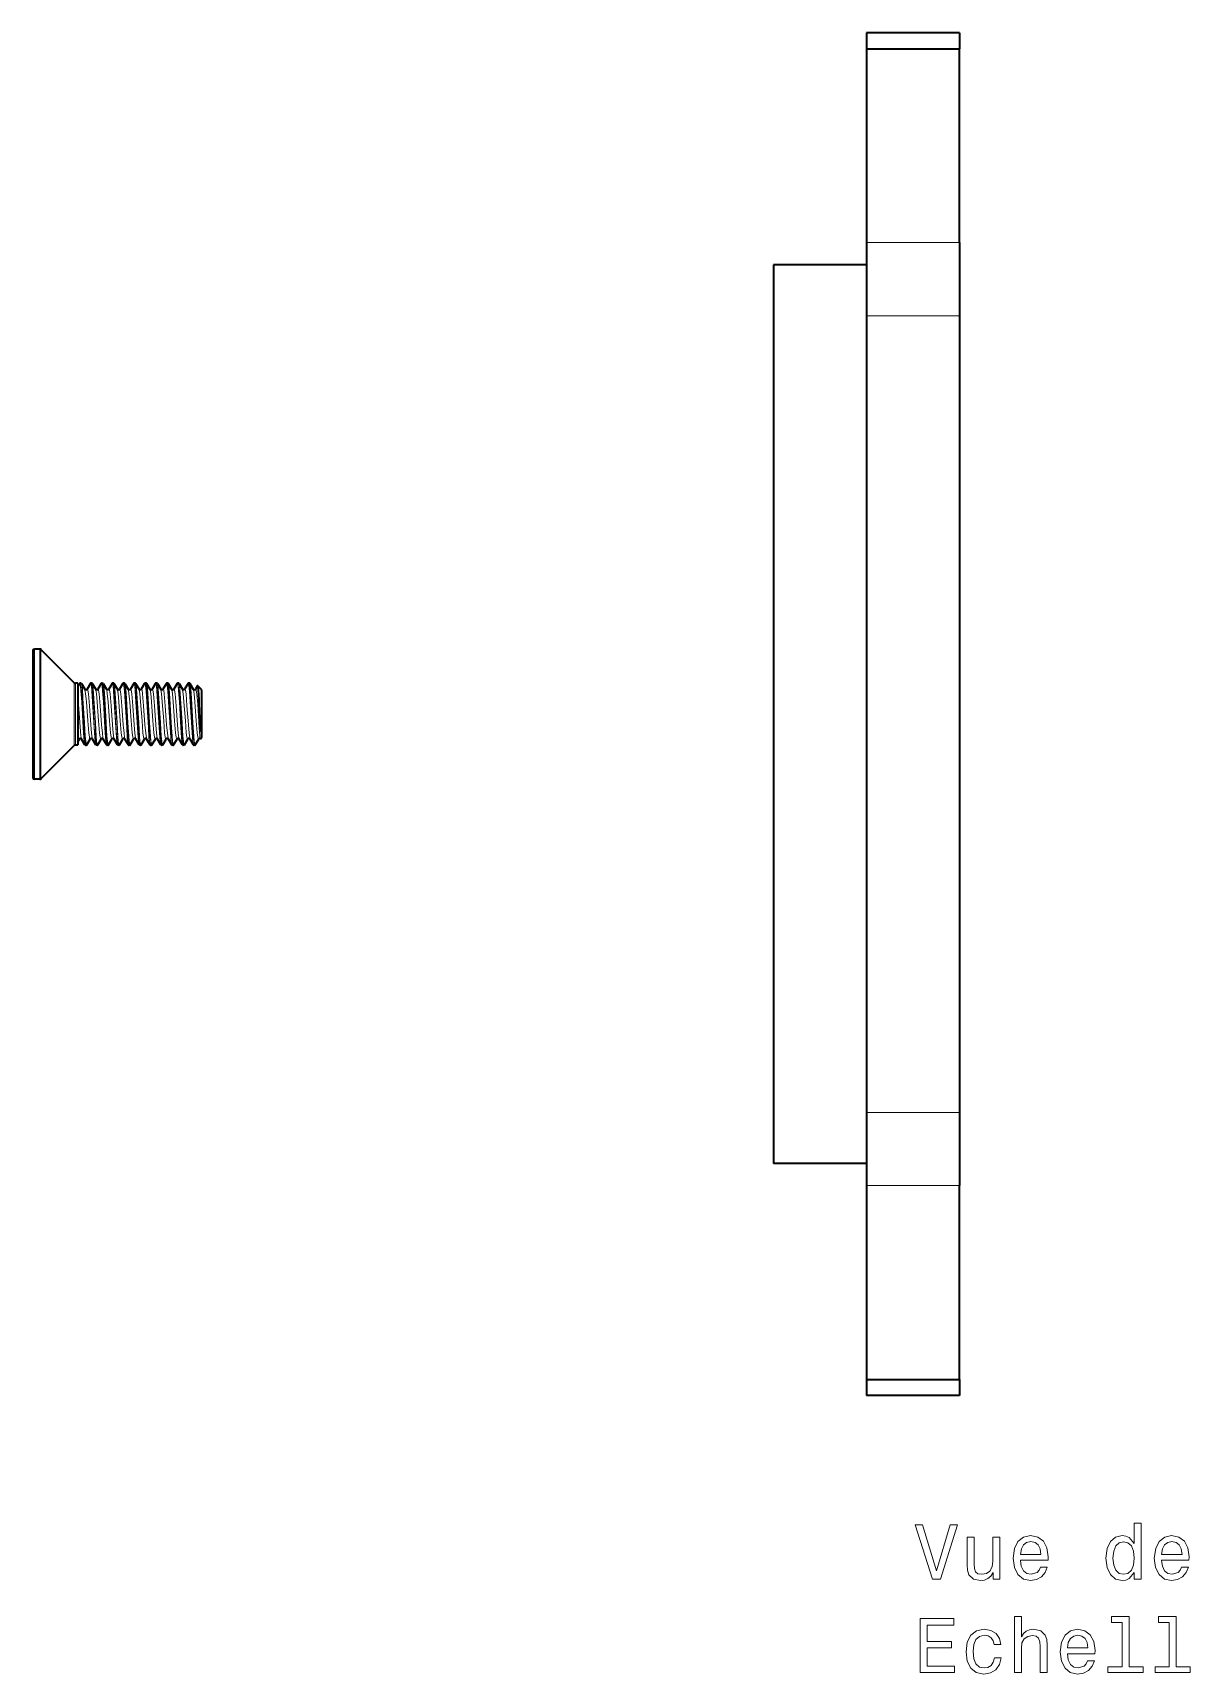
# Model space of a CAD drawing. Extents: x 475 to 928, y 301 to 581.
# Drawn here: x 474.8 to 549.5, y 358.5 to 464.5 of the extents above; entities that cross this region are included whole.
import ezdxf

# ---------------------------------------------------------------- set-up
doc = ezdxf.new("R2010")
doc.units = 0

msp = doc.modelspace()

# ---------------------------------------------------------------- linework, layer by layer
at = {"color": 7, "lineweight": 35, "ltscale": 0.025702}
for p, q in [((528.57, 464.5), (528.57, 463.47)), ((534.57, 464.5), (534.57, 463.47))]:
    msp.add_line(p, q, dxfattribs=at)
at = {"color": 7, "lineweight": 35, "ltscale": 0.15}
for p, q in [((534.57, 464.5), (528.57, 464.5)), ((528.57, 463.47), (534.57, 463.47)), ((528.57, 449.51), (522.57, 449.51)), ((528.57, 391.49), (522.57, 391.49)), ((528.57, 377.53), (534.57, 377.53)), ((534.57, 376.5), (528.57, 376.5))]:
    msp.add_line(p, q, dxfattribs=at)
at = {"color": 7, "lineweight": 35, "ltscale": 0.313062}
for p, q in [((528.57, 463.47), (528.57, 450.95)), ((534.57, 450.95), (534.57, 463.47)), ((528.57, 390.05), (528.57, 377.53)), ((534.57, 377.53), (534.57, 390.05))]:
    msp.add_line(p, q, dxfattribs=at)
at = {"color": 7, "lineweight": 35, "ltscale": 0.117937}
for p, q in [((528.57, 450.95), (528.57, 446.23)), ((534.57, 450.95), (534.57, 446.23)), ((528.57, 394.77), (528.57, 390.05)), ((534.57, 394.77), (534.57, 390.05))]:
    msp.add_line(p, q, dxfattribs=at)
at = {"color": 7, "lineweight": 13, "ltscale": 0.15}
for p, q in [((534.57, 450.95), (528.57, 450.95)), ((534.57, 446.23), (528.57, 446.23)), ((534.57, 394.77), (528.57, 394.77)), ((534.57, 390.05), (528.57, 390.05))]:
    msp.add_line(p, q, dxfattribs=at)
at = {"color": 7, "lineweight": 35}
for p, q in [((522.57, 449.51), (522.57, 420.5)), ((528.57, 449.51), (528.57, 420.5)), ((528.57, 446.23), (528.57, 420.5)), ((534.57, 446.23), (534.57, 420.5)), ((522.57, 420.5), (522.57, 391.49)), ((528.57, 420.5), (528.57, 394.77)), ((528.57, 420.5), (528.57, 391.49)), ((534.57, 420.5), (534.57, 394.77))]:
    msp.add_line(p, q, dxfattribs=at)
at = {"color": 7, "lineweight": 35, "ltscale": 0.192451}
msp.add_line((474.75, 424.6), (474.75, 416.9), dxfattribs=at)
at = {"color": 7, "lineweight": 13, "ltscale": 0.197146}
for p, q in [((474.85, 424.7), (474.85, 416.81)), ((475.21, 416.81), (475.21, 424.7))]:
    msp.add_line(p, q, dxfattribs=at)
at = {"color": 7, "lineweight": 35, "ltscale": 0.008965}
for p, q in [((475.21, 424.7), (474.85, 424.7)), ((475.21, 416.3), (474.85, 416.3))]:
    msp.add_line(p, q, dxfattribs=at)
at = {"color": 7, "lineweight": 13, "ltscale": 0.195772}
msp.add_line((475.28, 416.84), (475.28, 424.67), dxfattribs=at)
at = {"color": 7, "lineweight": 35, "ltscale": 0.075711}
for p, q in [((477.42, 422.53), (475.28, 424.67)), ((477.42, 418.47), (475.28, 416.33))]:
    msp.add_line(p, q, dxfattribs=at)
at = {"color": 7, "lineweight": 13, "ltscale": 0.095254}
msp.add_line((477.42, 418.72), (477.42, 422.53), dxfattribs=at)
at = {"color": 7, "lineweight": 13, "ltscale": 0.09388}
for p, q in [((477.5, 418.74), (477.5, 422.5)), ((477.63, 422.5), (477.63, 418.74))]:
    msp.add_line(p, q, dxfattribs=at)
at = {"color": 7, "lineweight": 35, "ltscale": 0.003465}
for p, q in [((477.63, 422.5), (477.5, 422.5)), ((477.63, 418.5), (477.5, 418.5))]:
    msp.add_line(p, q, dxfattribs=at)
at = {"color": 7, "lineweight": 35, "ltscale": 0.09294}
msp.add_line((477.65, 422.48), (477.65, 418.76), dxfattribs=at)
at = {"color": 7, "lineweight": 35, "ltscale": 0.00482}
msp.add_line((477.77, 422.48), (477.67, 422.31), dxfattribs=at)
at = {"color": 7, "lineweight": 13, "ltscale": 0.000255585}
msp.add_line((477.67, 422.31), (477.67, 422.3), dxfattribs=at)
at = {"color": 7, "lineweight": 13, "ltscale": 0.021393}
msp.add_line((477.67, 422.3), (477.67, 421.45), dxfattribs=at)
at = {"color": 7, "lineweight": 35, "ltscale": 0.00161}
for p, q in [((477.86, 422.5), (477.8, 422.5)), ((478.56, 422.5), (478.5, 422.5)), ((479.26, 422.5), (479.2, 422.5)), ((479.96, 422.5), (479.9, 422.5)), ((481.36, 422.5), (481.3, 422.5)), ((482.06, 422.5), (482, 422.5)), ((482.76, 422.5), (482.7, 422.5)), ((483.46, 422.5), (483.4, 422.5)), ((484.86, 422.5), (484.8, 422.5)), ((478.21, 418.5), (478.15, 418.5)), ((479.61, 418.5), (479.55, 418.5)), ((480.31, 418.5), (480.25, 418.5)), ((481.01, 418.5), (480.95, 418.5)), ((481.71, 418.5), (481.65, 418.5)), ((483.11, 418.5), (483.05, 418.5)), ((483.81, 418.5), (483.75, 418.5)), ((484.51, 418.5), (484.45, 418.5)), ((485.21, 418.5), (485.15, 418.5))]:
    msp.add_line(p, q, dxfattribs=at)
at = {"color": 7, "lineweight": 35, "ltscale": 0.010724}
for p, q in [((477.89, 422.48), (478.11, 422.11)), ((478.59, 422.48), (478.81, 422.11)), ((479.29, 422.48), (479.51, 422.11)), ((479.99, 422.48), (480.21, 422.11)), ((480.69, 422.48), (480.91, 422.11)), ((481.39, 422.48), (481.61, 422.11)), ((482.09, 422.48), (482.31, 422.11)), ((482.79, 422.48), (483.01, 422.11)), ((483.49, 422.48), (483.71, 422.11)), ((484.19, 422.48), (484.41, 422.11)), ((484.89, 422.48), (485.11, 422.11)), ((478.12, 418.52), (477.9, 418.89)), ((478.24, 418.52), (478.46, 418.89)), ((478.94, 418.52), (479.16, 418.89)), ((479.64, 418.52), (479.86, 418.89)), ((480.34, 418.52), (480.56, 418.89)), ((481.04, 418.52), (481.26, 418.89)), ((481.74, 418.52), (481.96, 418.89)), ((482.44, 418.52), (482.66, 418.89)), ((483.14, 418.52), (483.36, 418.89)), ((483.84, 418.52), (484.06, 418.89)), ((484.54, 418.52), (484.76, 418.89))]:
    msp.add_line(p, q, dxfattribs=at)
at = {"color": 7, "lineweight": 35, "ltscale": 0.010723}
for p, q in [((478.47, 422.48), (478.25, 422.11)), ((479.17, 422.48), (478.95, 422.11)), ((479.87, 422.48), (479.65, 422.11)), ((480.57, 422.48), (480.35, 422.11)), ((481.27, 422.48), (481.05, 422.11)), ((481.97, 422.48), (481.75, 422.11)), ((482.67, 422.48), (482.45, 422.11)), ((483.37, 422.48), (483.15, 422.11)), ((484.07, 422.48), (483.85, 422.11)), ((484.77, 422.48), (484.55, 422.11)), ((478.82, 418.52), (478.6, 418.89)), ((479.52, 418.52), (479.3, 418.89)), ((480.22, 418.52), (480, 418.89)), ((480.92, 418.52), (480.7, 418.89)), ((481.62, 418.52), (481.4, 418.89)), ((482.32, 418.52), (482.1, 418.89)), ((483.02, 418.52), (482.8, 418.89)), ((483.72, 418.52), (483.5, 418.89)), ((484.42, 418.52), (484.2, 418.89)), ((485.12, 418.52), (484.9, 418.89))]:
    msp.add_line(p, q, dxfattribs=at)
at = {"color": 7, "lineweight": 35, "ltscale": 0.001611}
for p, q in [((480.66, 422.5), (480.6, 422.5)), ((484.16, 422.5), (484.1, 422.5)), ((478.91, 418.5), (478.85, 418.5)), ((482.41, 418.5), (482.35, 418.5))]:
    msp.add_line(p, q, dxfattribs=at)
at = {"color": 7, "lineweight": 35, "ltscale": 0.006509}
msp.add_line((485.38, 422.33), (485.25, 422.11), dxfattribs=at)
at = {"color": 7, "lineweight": 35, "ltscale": 0.008428}
msp.add_line((485.63, 422.1), (485.39, 422.34), dxfattribs=at)
at = {"color": 7, "lineweight": 13, "ltscale": 0.069434}
msp.add_line((485.63, 422.1), (485.63, 419.32), dxfattribs=at)
at = {"color": 7, "lineweight": 35, "ltscale": 0.066946}
msp.add_line((485.65, 422.04), (485.65, 419.36), dxfattribs=at)
at = {"color": 7, "lineweight": 13, "ltscale": 0.026962}
msp.add_line((477.67, 421.45), (477.66, 420.37), dxfattribs=at)
at = {"color": 7, "lineweight": 13, "ltscale": 0.025555}
msp.add_line((477.66, 420.37), (477.65, 419.35), dxfattribs=at)
at = {"color": 7, "lineweight": 13, "ltscale": 0.020564}
msp.add_line((485.5, 419.64), (485.5, 420.46), dxfattribs=at)
at = {"color": 7, "lineweight": 13, "ltscale": 0.00621}
msp.add_line((477.42, 418.72), (477.42, 418.47), dxfattribs=at)
at = {"color": 7, "lineweight": 13, "ltscale": 0.00612}
for p, q in [((477.5, 418.74), (477.5, 418.5)), ((477.63, 418.74), (477.63, 418.5))]:
    msp.add_line(p, q, dxfattribs=at)
at = {"color": 7, "lineweight": 13, "ltscale": 8.54526e-05}
msp.add_line((477.65, 419.35), (477.65, 419.34), dxfattribs=at)
at = {"color": 7, "lineweight": 13, "ltscale": 0.015475}
msp.add_line((477.65, 419.35), (477.65, 418.73), dxfattribs=at)
at = {"color": 7, "lineweight": 35, "ltscale": 0.00498}
msp.add_line((477.65, 418.72), (477.76, 418.89), dxfattribs=at)
at = {"color": 7, "lineweight": 35, "ltscale": 0.00606}
msp.add_line((477.65, 418.76), (477.65, 418.52), dxfattribs=at)
at = {"color": 7, "lineweight": 13, "ltscale": 0.000260162}
msp.add_line((477.65, 418.72), (477.65, 418.73), dxfattribs=at)
at = {"color": 7, "lineweight": 35, "ltscale": 0.000129547}
msp.add_line((477.65, 418.72), (477.65, 418.71), dxfattribs=at)
at = {"color": 7, "lineweight": 35, "ltscale": 0.010634}
msp.add_line((485.24, 418.52), (485.46, 418.89), dxfattribs=at)
at = {"color": 7, "lineweight": 35, "ltscale": 0.000599403}
msp.add_line((485.53, 418.93), (485.55, 418.93), dxfattribs=at)
at = {"color": 7, "lineweight": 35, "ltscale": 0.009029}
msp.add_line((485.65, 419.36), (485.65, 419), dxfattribs=at)
at = {"color": 7, "lineweight": 13, "ltscale": 0.000150863}
msp.add_line((485.24, 418.52), (485.24, 418.52), dxfattribs=at)
at = {"color": 7, "lineweight": 35, "ltscale": 0.000162508}
msp.add_line((485.24, 418.52), (485.24, 418.52), dxfattribs=at)
at = {"color": 7, "lineweight": 35, "ltscale": 0.012548}
msp.add_line((474.75, 416.9), (474.75, 416.4), dxfattribs=at)
at = {"color": 7, "lineweight": 13, "ltscale": 0.012854}
for p, q in [((474.85, 416.81), (474.85, 416.3)), ((475.21, 416.3), (475.21, 416.81))]:
    msp.add_line(p, q, dxfattribs=at)
at = {"color": 7, "lineweight": 13, "ltscale": 0.012764}
msp.add_line((475.28, 416.33), (475.28, 416.84), dxfattribs=at)
at = {"color": 7, "lineweight": 35, "ltscale": 0.030038}
msp.add_line((528.57, 377.7), (528.57, 376.5), dxfattribs=at)
at = {"color": 7, "lineweight": 35, "ltscale": 0.025726}
msp.add_line((534.57, 377.53), (534.57, 376.5), dxfattribs=at)
at = {"color": 7, "lineweight": 13}
for points in [[(477.78, 422.49), (477.78, 422.49), (477.78, 422.49), (477.79, 422.48), (477.8, 422.47), (477.83, 422.33), (477.86, 422.01), (477.91, 421.29), (478.01, 419.63), (478.05, 419), (478.07, 418.75)], [(477.8, 422.5), (477.8, 422.5), (477.8, 422.5), (477.81, 422.49), (477.81, 422.48), (477.84, 422.34), (477.88, 422.01), (477.93, 421.29), (478.02, 419.63), (478.07, 418.99), (478.09, 418.74)], [(477.86, 422.5), (477.86, 422.5), (477.87, 422.5), (477.87, 422.49), (477.88, 422.48), (477.91, 422.34), (477.94, 422.01), (477.99, 421.29), (478.09, 419.63), (478.13, 418.99), (478.16, 418.74)], [(477.89, 422.48), (477.9, 422.47), (477.91, 422.42), (477.95, 422.14), (477.99, 421.5), (478.09, 419.93), (478.14, 419.08), (478.17, 418.75)], [(478.44, 418.88), (478.44, 418.88), (478.43, 418.88), (478.43, 418.89), (478.42, 418.92), (478.4, 419.01), (478.36, 419.29), (478.3, 420.06), (478.21, 421.3), (478.16, 421.83), (478.12, 422.05), (478.11, 422.11)], [(478.6, 418.89), (478.6, 418.91), (478.58, 418.96), (478.54, 419.27), (478.49, 419.81), (478.4, 421.03), (478.34, 421.81), (478.3, 422.05), (478.28, 422.1), (478.28, 422.11), (478.27, 422.12), (478.27, 422.12), (478.27, 422.12)], [(478.48, 422.49), (478.48, 422.49), (478.48, 422.49), (478.49, 422.48), (478.5, 422.47), (478.53, 422.33), (478.56, 422.01), (478.61, 421.29), (478.71, 419.63), (478.75, 419), (478.77, 418.75)], [(478.5, 422.5), (478.5, 422.5), (478.5, 422.5), (478.51, 422.49), (478.51, 422.48), (478.54, 422.34), (478.58, 422.01), (478.63, 421.29), (478.72, 419.63), (478.77, 418.99), (478.79, 418.74)], [(478.56, 422.5), (478.56, 422.5), (478.57, 422.5), (478.57, 422.49), (478.58, 422.48), (478.61, 422.34), (478.64, 422.01), (478.69, 421.29), (478.79, 419.63), (478.83, 418.99), (478.86, 418.74)], [(478.59, 422.48), (478.6, 422.47), (478.61, 422.42), (478.65, 422.14), (478.69, 421.5), (478.79, 419.93), (478.84, 419.08), (478.87, 418.75)], [(479.14, 418.88), (479.14, 418.88), (479.13, 418.88), (479.13, 418.89), (479.12, 418.92), (479.1, 419.01), (479.06, 419.29), (479, 420.06), (478.91, 421.3), (478.86, 421.83), (478.82, 422.05), (478.81, 422.11)], [(479.3, 418.89), (479.3, 418.91), (479.28, 418.96), (479.24, 419.27), (479.19, 419.81), (479.1, 421.03), (479.04, 421.81), (479, 422.05), (478.98, 422.1), (478.98, 422.11), (478.97, 422.12), (478.97, 422.12), (478.97, 422.12)], [(479.18, 422.49), (479.18, 422.49), (479.18, 422.49), (479.19, 422.48), (479.2, 422.47), (479.23, 422.33), (479.26, 422.01), (479.31, 421.29), (479.41, 419.63), (479.45, 419), (479.47, 418.75)], [(479.2, 422.5), (479.2, 422.5), (479.2, 422.5), (479.21, 422.49), (479.21, 422.48), (479.24, 422.34), (479.28, 422.01), (479.33, 421.29), (479.42, 419.63), (479.47, 418.99), (479.49, 418.74)], [(479.26, 422.5), (479.26, 422.5), (479.27, 422.5), (479.27, 422.49), (479.28, 422.48), (479.31, 422.34), (479.34, 422.01), (479.39, 421.29), (479.49, 419.63), (479.53, 418.99), (479.56, 418.74)], [(479.29, 422.48), (479.3, 422.47), (479.31, 422.42), (479.35, 422.14), (479.39, 421.5), (479.49, 419.93), (479.54, 419.08), (479.57, 418.75)], [(479.84, 418.88), (479.84, 418.88), (479.83, 418.88), (479.83, 418.89), (479.82, 418.92), (479.8, 419.01), (479.76, 419.29), (479.7, 420.06), (479.61, 421.3), (479.56, 421.83), (479.52, 422.05), (479.51, 422.11)], [(480, 418.89), (480, 418.91), (479.98, 418.96), (479.94, 419.27), (479.89, 419.81), (479.8, 421.03), (479.74, 421.81), (479.7, 422.05), (479.68, 422.1), (479.68, 422.11), (479.67, 422.12), (479.67, 422.12), (479.67, 422.12)], [(479.88, 422.49), (479.88, 422.49), (479.88, 422.49), (479.89, 422.48), (479.9, 422.47), (479.93, 422.33), (479.96, 422.01), (480.01, 421.29), (480.11, 419.63), (480.15, 419), (480.17, 418.75)], [(479.9, 422.5), (479.9, 422.5), (479.9, 422.5), (479.91, 422.49), (479.91, 422.48), (479.94, 422.34), (479.98, 422.01), (480.03, 421.29), (480.12, 419.63), (480.17, 418.99), (480.19, 418.74)], [(479.96, 422.5), (479.96, 422.5), (479.97, 422.5), (479.97, 422.49), (479.98, 422.48), (480.01, 422.34), (480.04, 422.01), (480.09, 421.29), (480.19, 419.63), (480.23, 418.99), (480.26, 418.74)], [(479.99, 422.48), (480, 422.47), (480.01, 422.42), (480.05, 422.14), (480.09, 421.5), (480.19, 419.93), (480.24, 419.08), (480.27, 418.75)], [(480.54, 418.88), (480.54, 418.88), (480.53, 418.88), (480.53, 418.89), (480.52, 418.92), (480.5, 419.01), (480.46, 419.29), (480.4, 420.06), (480.31, 421.3), (480.26, 421.83), (480.22, 422.05), (480.21, 422.11)], [(480.7, 418.89), (480.7, 418.91), (480.68, 418.96), (480.64, 419.27), (480.59, 419.81), (480.5, 421.03), (480.44, 421.81), (480.4, 422.05), (480.38, 422.1), (480.38, 422.11), (480.37, 422.12), (480.37, 422.12), (480.37, 422.12)], [(480.58, 422.49), (480.58, 422.49), (480.58, 422.49), (480.59, 422.48), (480.6, 422.47), (480.63, 422.33), (480.66, 422.01), (480.71, 421.29), (480.81, 419.63), (480.85, 419), (480.87, 418.75)], [(480.6, 422.5), (480.6, 422.5), (480.6, 422.5), (480.61, 422.49), (480.61, 422.48), (480.64, 422.34), (480.68, 422.01), (480.73, 421.29), (480.82, 419.63), (480.87, 418.99), (480.89, 418.74)], [(480.66, 422.5), (480.66, 422.5), (480.67, 422.5), (480.67, 422.49), (480.68, 422.48), (480.71, 422.34), (480.74, 422.01), (480.79, 421.29), (480.89, 419.63), (480.93, 418.99), (480.96, 418.74)], [(480.69, 422.48), (480.7, 422.47), (480.71, 422.42), (480.75, 422.14), (480.79, 421.5), (480.89, 419.93), (480.94, 419.08), (480.97, 418.75)], [(481.24, 418.88), (481.24, 418.88), (481.23, 418.88), (481.23, 418.89), (481.22, 418.92), (481.2, 419.01), (481.16, 419.29), (481.1, 420.06), (481.01, 421.3), (480.96, 421.83), (480.92, 422.05), (480.91, 422.11)], [(481.4, 418.89), (481.4, 418.91), (481.38, 418.96), (481.34, 419.27), (481.29, 419.81), (481.2, 421.03), (481.14, 421.81), (481.1, 422.05), (481.08, 422.1), (481.08, 422.11), (481.07, 422.12), (481.07, 422.12), (481.07, 422.12)], [(481.28, 422.49), (481.28, 422.49), (481.28, 422.49), (481.29, 422.48), (481.3, 422.47), (481.33, 422.33), (481.36, 422.01), (481.41, 421.29), (481.51, 419.63), (481.55, 419), (481.57, 418.75)], [(481.3, 422.5), (481.3, 422.5), (481.3, 422.5), (481.31, 422.49), (481.31, 422.48), (481.34, 422.34), (481.38, 422.01), (481.43, 421.29), (481.52, 419.63), (481.57, 418.99), (481.59, 418.74)], [(481.36, 422.5), (481.36, 422.5), (481.37, 422.5), (481.37, 422.49), (481.38, 422.48), (481.41, 422.34), (481.44, 422.01), (481.49, 421.29), (481.59, 419.63), (481.63, 418.99), (481.66, 418.74)], [(481.39, 422.48), (481.4, 422.47), (481.41, 422.42), (481.45, 422.14), (481.49, 421.5), (481.59, 419.93), (481.64, 419.08), (481.67, 418.75)], [(481.94, 418.88), (481.94, 418.88), (481.93, 418.88), (481.93, 418.89), (481.92, 418.92), (481.9, 419.01), (481.86, 419.29), (481.8, 420.06), (481.71, 421.3), (481.66, 421.83), (481.62, 422.05), (481.61, 422.11)], [(482.1, 418.89), (482.1, 418.91), (482.08, 418.96), (482.04, 419.27), (481.99, 419.81), (481.9, 421.03), (481.84, 421.81), (481.8, 422.05), (481.78, 422.1), (481.78, 422.11), (481.77, 422.12), (481.77, 422.12), (481.77, 422.12)], [(481.98, 422.49), (481.98, 422.49), (481.98, 422.49), (481.99, 422.48), (482, 422.47), (482.03, 422.33), (482.06, 422.01), (482.11, 421.29), (482.21, 419.63), (482.25, 419), (482.27, 418.75)], [(482, 422.5), (482, 422.5), (482, 422.5), (482.01, 422.49), (482.01, 422.48), (482.04, 422.34), (482.08, 422.01), (482.13, 421.29), (482.22, 419.63), (482.27, 418.99), (482.29, 418.74)], [(482.06, 422.5), (482.06, 422.5), (482.07, 422.5), (482.07, 422.49), (482.08, 422.48), (482.11, 422.34), (482.14, 422.01), (482.19, 421.29), (482.29, 419.63), (482.33, 418.99), (482.36, 418.74)], [(482.09, 422.48), (482.1, 422.47), (482.11, 422.42), (482.15, 422.14), (482.19, 421.5), (482.29, 419.93), (482.34, 419.08), (482.37, 418.75)], [(482.64, 418.88), (482.64, 418.88), (482.63, 418.88), (482.63, 418.89), (482.62, 418.92), (482.6, 419.01), (482.56, 419.29), (482.5, 420.06), (482.41, 421.3), (482.36, 421.83), (482.32, 422.05), (482.31, 422.11)], [(482.8, 418.89), (482.8, 418.91), (482.78, 418.96), (482.74, 419.27), (482.69, 419.81), (482.6, 421.03), (482.54, 421.81), (482.5, 422.05), (482.48, 422.1), (482.48, 422.11), (482.47, 422.12), (482.47, 422.12), (482.47, 422.12)], [(482.68, 422.49), (482.68, 422.49), (482.68, 422.49), (482.69, 422.48), (482.7, 422.47), (482.73, 422.33), (482.76, 422.01), (482.81, 421.29), (482.91, 419.63), (482.95, 419), (482.97, 418.75)], [(482.7, 422.5), (482.7, 422.5), (482.7, 422.5), (482.71, 422.49), (482.71, 422.48), (482.74, 422.34), (482.78, 422.01), (482.83, 421.29), (482.92, 419.63), (482.97, 418.99), (482.99, 418.74)], [(482.76, 422.5), (482.76, 422.5), (482.77, 422.5), (482.77, 422.49), (482.78, 422.48), (482.81, 422.34), (482.84, 422.01), (482.89, 421.29), (482.99, 419.63), (483.03, 418.99), (483.06, 418.74)], [(482.79, 422.48), (482.8, 422.47), (482.81, 422.42), (482.85, 422.14), (482.89, 421.5), (482.99, 419.93), (483.04, 419.08), (483.07, 418.75)], [(483.34, 418.88), (483.34, 418.88), (483.33, 418.88), (483.33, 418.89), (483.32, 418.92), (483.3, 419.01), (483.26, 419.29), (483.2, 420.06), (483.11, 421.3), (483.06, 421.83), (483.02, 422.05), (483.01, 422.11)], [(483.5, 418.89), (483.5, 418.91), (483.48, 418.96), (483.44, 419.27), (483.39, 419.81), (483.3, 421.03), (483.24, 421.81), (483.2, 422.05), (483.18, 422.1), (483.18, 422.11), (483.17, 422.12), (483.17, 422.12), (483.17, 422.12)], [(483.38, 422.49), (483.38, 422.49), (483.38, 422.49), (483.39, 422.48), (483.4, 422.47), (483.43, 422.33), (483.46, 422.01), (483.51, 421.29), (483.61, 419.63), (483.65, 419), (483.67, 418.75)], [(483.4, 422.5), (483.4, 422.5), (483.4, 422.5), (483.41, 422.49), (483.41, 422.48), (483.44, 422.34), (483.48, 422.01), (483.53, 421.29), (483.62, 419.63), (483.67, 418.99), (483.69, 418.74)], [(483.46, 422.5), (483.46, 422.5), (483.47, 422.5), (483.47, 422.49), (483.48, 422.48), (483.51, 422.34), (483.54, 422.01), (483.59, 421.29), (483.69, 419.63), (483.73, 418.99), (483.76, 418.74)], [(483.49, 422.48), (483.5, 422.47), (483.51, 422.42), (483.55, 422.14), (483.59, 421.5), (483.69, 419.93), (483.74, 419.08), (483.77, 418.75)], [(484.04, 418.88), (484.04, 418.88), (484.03, 418.88), (484.03, 418.89), (484.02, 418.92), (484, 419.01), (483.96, 419.29), (483.9, 420.06), (483.81, 421.3), (483.76, 421.83), (483.72, 422.05), (483.71, 422.11)], [(484.2, 418.89), (484.2, 418.91), (484.18, 418.96), (484.14, 419.27), (484.09, 419.81), (484, 421.03), (483.94, 421.81), (483.9, 422.05), (483.88, 422.1), (483.88, 422.11), (483.87, 422.12), (483.87, 422.12), (483.87, 422.12)], [(484.08, 422.49), (484.08, 422.49), (484.08, 422.49), (484.09, 422.48), (484.1, 422.47), (484.13, 422.33), (484.16, 422.01), (484.21, 421.29), (484.31, 419.63), (484.35, 419), (484.37, 418.75)], [(484.1, 422.5), (484.1, 422.5), (484.1, 422.5), (484.11, 422.49), (484.11, 422.48), (484.14, 422.34), (484.18, 422.01), (484.23, 421.29), (484.32, 419.63), (484.37, 418.99), (484.39, 418.74)], [(484.16, 422.5), (484.16, 422.5), (484.17, 422.5), (484.17, 422.49), (484.18, 422.48), (484.21, 422.34), (484.24, 422.01), (484.29, 421.29), (484.39, 419.63), (484.43, 418.99), (484.46, 418.74)], [(484.19, 422.48), (484.2, 422.47), (484.21, 422.42), (484.25, 422.14), (484.29, 421.5), (484.39, 419.93), (484.44, 419.08), (484.47, 418.75)], [(484.74, 418.88), (484.74, 418.88), (484.73, 418.88), (484.73, 418.89), (484.72, 418.92), (484.7, 419.01), (484.66, 419.29), (484.6, 420.06), (484.51, 421.3), (484.46, 421.83), (484.42, 422.05), (484.41, 422.11)], [(484.9, 418.89), (484.9, 418.91), (484.88, 418.96), (484.84, 419.27), (484.79, 419.81), (484.7, 421.03), (484.64, 421.81), (484.6, 422.05), (484.58, 422.1), (484.58, 422.11), (484.57, 422.12), (484.57, 422.12), (484.57, 422.12)], [(484.78, 422.49), (484.78, 422.49), (484.78, 422.49), (484.79, 422.48), (484.8, 422.47), (484.83, 422.33), (484.86, 422.01), (484.91, 421.29), (485.01, 419.63), (485.05, 419), (485.07, 418.75)], [(484.8, 422.5), (484.8, 422.5), (484.8, 422.5), (484.81, 422.49), (484.81, 422.48), (484.84, 422.34), (484.88, 422.01), (484.93, 421.29), (485.02, 419.63), (485.07, 418.99), (485.09, 418.74)], [(484.86, 422.5), (484.86, 422.5), (484.87, 422.5), (484.87, 422.49), (484.88, 422.48), (484.91, 422.34), (484.94, 422.01), (484.99, 421.29), (485.09, 419.63), (485.13, 418.99), (485.16, 418.74)], [(484.89, 422.48), (484.9, 422.47), (484.91, 422.42), (484.95, 422.14), (484.99, 421.5), (485.09, 419.93), (485.14, 419.08), (485.17, 418.75)], [(485.44, 418.88), (485.44, 418.88), (485.43, 418.88), (485.43, 418.89), (485.42, 418.92), (485.4, 419.01), (485.36, 419.29), (485.3, 420.06), (485.21, 421.3), (485.16, 421.83), (485.12, 422.05), (485.11, 422.11)], [(485.5, 419.64), (485.4, 421.15), (485.34, 421.81), (485.3, 422.03), (485.29, 422.09), (485.28, 422.11), (485.27, 422.12), (485.27, 422.12), (485.27, 422.12)], [(477.9, 418.89), (477.89, 418.93), (477.86, 419.1), (477.8, 419.69), (477.7, 421.13), (477.67, 421.45)], [(477.74, 418.88), (477.74, 418.88), (477.73, 418.88), (477.73, 418.9), (477.72, 418.92), (477.7, 419.02), (477.65, 419.35)], [(478.12, 418.52), (478.1, 418.56), (478.07, 418.75)], [(478.15, 418.5), (478.15, 418.5), (478.14, 418.5), (478.14, 418.51), (478.13, 418.53), (478.09, 418.74)], [(478.16, 418.74), (478.19, 418.53), (478.2, 418.51), (478.21, 418.5), (478.21, 418.5), (478.21, 418.5)], [(478.17, 418.75), (478.21, 418.54), (478.22, 418.52), (478.22, 418.51), (478.23, 418.51), (478.23, 418.51)], [(478.82, 418.52), (478.8, 418.56), (478.77, 418.75)], [(478.85, 418.5), (478.85, 418.5), (478.84, 418.5), (478.84, 418.51), (478.83, 418.53), (478.79, 418.74)], [(478.86, 418.74), (478.89, 418.53), (478.9, 418.51), (478.91, 418.5), (478.91, 418.5), (478.91, 418.5)], [(478.87, 418.75), (478.91, 418.54), (478.92, 418.52), (478.92, 418.51), (478.93, 418.51), (478.93, 418.51)], [(479.52, 418.52), (479.5, 418.56), (479.47, 418.75)], [(479.55, 418.5), (479.55, 418.5), (479.54, 418.5), (479.54, 418.51), (479.53, 418.53), (479.49, 418.74)], [(479.56, 418.74), (479.59, 418.53), (479.6, 418.51), (479.61, 418.5), (479.61, 418.5), (479.61, 418.5)], [(479.57, 418.75), (479.61, 418.54), (479.62, 418.52), (479.62, 418.51), (479.63, 418.51), (479.63, 418.51)], [(480.22, 418.52), (480.2, 418.56), (480.17, 418.75)], [(480.25, 418.5), (480.25, 418.5), (480.24, 418.5), (480.24, 418.51), (480.23, 418.53), (480.19, 418.74)], [(480.26, 418.74), (480.29, 418.53), (480.3, 418.51), (480.31, 418.5), (480.31, 418.5), (480.31, 418.5)], [(480.27, 418.75), (480.31, 418.54), (480.32, 418.52), (480.32, 418.51), (480.33, 418.51), (480.33, 418.51)], [(480.92, 418.52), (480.9, 418.56), (480.87, 418.75)], [(480.95, 418.5), (480.95, 418.5), (480.94, 418.5), (480.94, 418.51), (480.93, 418.53), (480.89, 418.74)], [(480.96, 418.74), (480.99, 418.53), (481, 418.51), (481.01, 418.5), (481.01, 418.5), (481.01, 418.5)], [(480.97, 418.75), (481.01, 418.54), (481.02, 418.52), (481.02, 418.51), (481.03, 418.51), (481.03, 418.51)], [(481.62, 418.52), (481.6, 418.56), (481.57, 418.75)], [(481.65, 418.5), (481.65, 418.5), (481.64, 418.5), (481.64, 418.51), (481.63, 418.53), (481.59, 418.74)], [(481.66, 418.74), (481.69, 418.53), (481.7, 418.51), (481.71, 418.5), (481.71, 418.5), (481.71, 418.5)], [(481.67, 418.75), (481.71, 418.54), (481.72, 418.52), (481.72, 418.51), (481.73, 418.51), (481.73, 418.51)], [(482.32, 418.52), (482.3, 418.56), (482.27, 418.75)], [(482.35, 418.5), (482.35, 418.5), (482.34, 418.5), (482.34, 418.51), (482.33, 418.53), (482.29, 418.74)], [(482.36, 418.74), (482.39, 418.53), (482.4, 418.51), (482.41, 418.5), (482.41, 418.5), (482.41, 418.5)], [(482.37, 418.75), (482.41, 418.54), (482.42, 418.52), (482.42, 418.51), (482.43, 418.51), (482.43, 418.51)], [(483.02, 418.52), (483, 418.56), (482.97, 418.75)], [(483.05, 418.5), (483.05, 418.5), (483.04, 418.5), (483.04, 418.51), (483.03, 418.53), (482.99, 418.74)], [(483.06, 418.74), (483.09, 418.53), (483.1, 418.51), (483.11, 418.5), (483.11, 418.5), (483.11, 418.5)], [(483.07, 418.75), (483.11, 418.54), (483.12, 418.52), (483.12, 418.51), (483.13, 418.51), (483.13, 418.51)], [(483.72, 418.52), (483.7, 418.56), (483.67, 418.75)], [(483.75, 418.5), (483.75, 418.5), (483.74, 418.5), (483.74, 418.51), (483.73, 418.53), (483.69, 418.74)], [(483.76, 418.74), (483.79, 418.53), (483.8, 418.51), (483.81, 418.5), (483.81, 418.5), (483.81, 418.5)], [(483.77, 418.75), (483.81, 418.54), (483.82, 418.52), (483.82, 418.51), (483.83, 418.51), (483.83, 418.51)], [(484.42, 418.52), (484.4, 418.56), (484.37, 418.75)], [(484.45, 418.5), (484.45, 418.5), (484.44, 418.5), (484.44, 418.51), (484.43, 418.53), (484.39, 418.74)], [(484.46, 418.74), (484.49, 418.53), (484.5, 418.51), (484.51, 418.5), (484.51, 418.5), (484.51, 418.5)], [(484.47, 418.75), (484.51, 418.54), (484.52, 418.52), (484.52, 418.51), (484.53, 418.51), (484.53, 418.51)], [(485.12, 418.52), (485.1, 418.56), (485.07, 418.75)], [(485.15, 418.5), (485.15, 418.5), (485.14, 418.5), (485.14, 418.51), (485.13, 418.53), (485.09, 418.74)], [(485.16, 418.74), (485.19, 418.53), (485.2, 418.51), (485.21, 418.5), (485.21, 418.5), (485.21, 418.5)], [(485.17, 418.75), (485.21, 418.54), (485.22, 418.52), (485.22, 418.51), (485.23, 418.51), (485.23, 418.51)], [(485.5, 419.64), (485.53, 419.1), (485.54, 418.96), (485.55, 418.93), (485.55, 418.93), (485.55, 418.93)]]:
    msp.add_lwpolyline(points, dxfattribs=at)
at = {"color": 7, "lineweight": 35}
for points in [[(485.39, 422.34), (485.39, 422.34), (485.4, 422.33), (485.4, 422.3), (485.43, 422.05), (485.46, 421.45), (485.5, 420.46)], [(485.57, 419.61), (485.6, 419.42), (485.62, 419.34), (485.63, 419.32), (485.63, 419.32)]]:
    msp.add_lwpolyline(points, dxfattribs=at)
at = {"color": 7, "lineweight": 13}
for points in [[(533.96, 368.15), (533.08, 365.17), (532.18, 368.15), (531.7, 368.15), (532.83, 364.64), (533.34, 364.64), (534.44, 368.15)], [(545.85, 365.06), (545.85, 364.64), (546.29, 364.64), (546.29, 368.26), (545.85, 368.26), (545.85, 366.94), (545.52, 367.32), (545.31, 367.41), (545.07, 367.45), (544.64, 367.35), (544.31, 367.06), (544.09, 366.61), (544.02, 366), (544.09, 365.39), (544.31, 364.93), (544.64, 364.64), (545.07, 364.55), (545.31, 364.58), (545.52, 364.67)], [(537.16, 367.35), (536.72, 367.35), (536.72, 365.79), (536.67, 365.43), (536.52, 365.16), (536.3, 365), (536, 364.95), (535.76, 364.99), (535.61, 365.11), (535.53, 365.32), (535.51, 365.61), (535.51, 367.35), (535.06, 367.35), (535.06, 365.57), (535.08, 365.21), (535.17, 364.92), (535.46, 364.64), (535.93, 364.55), (536.19, 364.58), (536.4, 364.67), (536.59, 364.83), (536.74, 365.06), (536.74, 364.64), (537.16, 364.64)], [(538.5, 365.87), (540.28, 365.87), (540.28, 366.08), (540.2, 366.66), (539.98, 367.09), (539.63, 367.35), (539.16, 367.45), (538.7, 367.35), (538.34, 367.06), (538.12, 366.61), (538.04, 366), (538.11, 365.38), (538.34, 364.93), (538.69, 364.64), (539.14, 364.55), (539.53, 364.61), (539.86, 364.78), (540.09, 365.06), (540.23, 365.42), (539.79, 365.42), (539.7, 365.22), (539.57, 365.07), (539.2, 364.95), (538.91, 365), (538.69, 365.18), (538.55, 365.47), (538.5, 365.85)], [(538.5, 366.24), (538.56, 366.59), (538.69, 366.85), (538.9, 367), (539.17, 367.06), (539.44, 367), (539.65, 366.85), (539.77, 366.59), (539.82, 366.24)], [(545.15, 367.05), (545.44, 366.98), (545.66, 366.78), (545.79, 366.45), (545.84, 366), (545.79, 365.54), (545.66, 365.21), (545.44, 365.01), (545.15, 364.95), (544.87, 365.01), (544.66, 365.21), (544.52, 365.55), (544.47, 366), (544.52, 366.45), (544.66, 366.78), (544.87, 366.98)], [(547.61, 365.87), (549.38, 365.87), (549.39, 366.08), (549.31, 366.66), (549.09, 367.09), (548.73, 367.35), (548.26, 367.45), (547.81, 367.35), (547.45, 367.06), (547.23, 366.61), (547.14, 366), (547.22, 365.38), (547.45, 364.93), (547.8, 364.64), (548.25, 364.55), (548.64, 364.61), (548.97, 364.78), (549.2, 365.06), (549.34, 365.42), (548.9, 365.42), (548.81, 365.22), (548.68, 365.07), (548.3, 364.95), (548.02, 365), (547.8, 365.18), (547.66, 365.47), (547.61, 365.85)], [(547.61, 366.24), (547.66, 366.59), (547.8, 366.85), (548.01, 367), (548.28, 367.06), (548.55, 367), (548.75, 366.85), (548.88, 366.59), (548.93, 366.24)], [(532.03, 358.6), (534.24, 358.6), (534.24, 359.02), (532.49, 359.02), (532.49, 360.21), (534.05, 360.21), (534.05, 360.62), (532.49, 360.62), (532.49, 361.67), (534.2, 361.67), (534.2, 362.1), (532.03, 362.1)], [(538.11, 358.6), (538.56, 358.6), (538.56, 360.16), (538.6, 360.52), (538.75, 360.78), (538.97, 360.94), (539.28, 361), (539.52, 360.95), (539.67, 360.82), (539.75, 360.59), (539.77, 360.29), (539.77, 358.6), (540.22, 358.6), (540.22, 360.38), (540.2, 360.73), (540.1, 361.03), (539.81, 361.3), (539.34, 361.4), (539.09, 361.37), (538.87, 361.27), (538.69, 361.12), (538.56, 360.91), (538.56, 362.22), (538.11, 362.22)], [(545.07, 361.84), (545.07, 358.97), (544.15, 358.97), (544.15, 358.6), (546.42, 358.6), (546.42, 358.97), (545.51, 358.97), (545.51, 362.22), (544.37, 362.22), (544.37, 361.84)], [(548.1, 361.84), (548.1, 358.97), (547.19, 358.97), (547.19, 358.6), (549.45, 358.6), (549.45, 358.97), (548.55, 358.97), (548.55, 362.22), (547.41, 362.22), (547.41, 361.84)], [(536.8, 360.41), (537.24, 360.41), (537.15, 360.81), (536.93, 361.13), (536.59, 361.32), (536.16, 361.4), (535.67, 361.3), (535.3, 361.02), (535.07, 360.56), (534.99, 359.94), (535.07, 359.33), (535.29, 358.88), (535.65, 358.6), (536.14, 358.5), (536.57, 358.58), (536.91, 358.79), (537.14, 359.12), (537.25, 359.56), (536.82, 359.56), (536.75, 359.28), (536.6, 359.07), (536.4, 358.94), (536.16, 358.9), (535.85, 358.96), (535.63, 359.17), (535.49, 359.49), (535.44, 359.96), (535.49, 360.41), (535.63, 360.74), (535.86, 360.94), (536.16, 361.01), (536.42, 360.97), (536.61, 360.85), (536.75, 360.66)], [(541.54, 359.82), (543.31, 359.82), (543.32, 360.03), (543.24, 360.61), (543.01, 361.04), (542.66, 361.3), (542.19, 361.4), (541.73, 361.3), (541.38, 361.02), (541.15, 360.56), (541.07, 359.95), (541.15, 359.33), (541.38, 358.88), (541.72, 358.6), (542.18, 358.5), (542.57, 358.57), (542.89, 358.74), (543.13, 359.01), (543.27, 359.37), (542.83, 359.37), (542.74, 359.17), (542.61, 359.02), (542.23, 358.9), (541.95, 358.95), (541.73, 359.13), (541.59, 359.42), (541.54, 359.81)], [(541.54, 360.2), (541.59, 360.54), (541.73, 360.8), (541.94, 360.96), (542.21, 361.01), (542.47, 360.96), (542.68, 360.8), (542.81, 360.54), (542.85, 360.2)]]:
    msp.add_lwpolyline(points, close=True, dxfattribs=at)
at = {"color": 7, "lineweight": 35}
for centre, radius, start, end in [((474.85, 424.6), 0.1, 90.0336, 179.9664), ((475.21, 424.6), 0.1, 45.0045, 89.9955), ((477.5, 422.6), 0.1, 225.0045, 269.9955), ((477.63, 422.48), 0.02, 0.0336, 89.9664), ((477.66, 422.32), 0.01, 180.0001, 329.8617), ((477.8, 422.47), 0.0333, 94.2537, 155.7894), ((477.86, 422.47), 0.0333, 24.2525, 85.7542), ((478.18, 422.16), 0.0878, 213.7898, 270.9619), ((478.18, 422.16), 0.0878, 269.0381, 326.2102), ((478.5, 422.47), 0.0333, 94.2537, 155.7894), ((478.56, 422.47), 0.0333, 24.2525, 85.7542), ((478.88, 422.16), 0.0878, 213.7898, 270.9619), ((478.88, 422.16), 0.0878, 269.0381, 326.2102), ((479.2, 422.47), 0.0333, 94.2537, 155.7894), ((479.26, 422.47), 0.0333, 24.2525, 85.7542), ((479.58, 422.16), 0.0878, 213.7898, 270.9619), ((479.58, 422.16), 0.0878, 269.0381, 326.2102), ((479.9, 422.47), 0.0333, 94.2537, 155.7894), ((479.96, 422.47), 0.0333, 24.2525, 85.7542), ((480.28, 422.16), 0.0878, 213.7898, 270.9619), ((480.28, 422.16), 0.0878, 269.0381, 326.2102), ((480.6, 422.47), 0.0333, 94.2537, 155.7894), ((480.66, 422.47), 0.0333, 24.2525, 85.7542), ((480.98, 422.16), 0.0878, 213.7898, 270.9619), ((480.98, 422.16), 0.0878, 269.0381, 326.2102), ((481.3, 422.47), 0.0333, 94.2537, 155.7894), ((481.36, 422.47), 0.0333, 24.2525, 85.7542), ((481.68, 422.16), 0.0878, 213.7898, 270.9619), ((481.68, 422.16), 0.0878, 269.0381, 326.2102), ((482, 422.47), 0.0333, 94.2537, 155.7894), ((482.06, 422.47), 0.0333, 24.2525, 85.7542), ((482.38, 422.16), 0.0878, 213.7898, 270.9619), ((482.38, 422.16), 0.0878, 269.0381, 326.2102), ((482.7, 422.47), 0.0333, 94.2537, 155.7894), ((482.76, 422.47), 0.0333, 24.2525, 85.7542), ((483.08, 422.16), 0.0878, 213.7898, 270.9619), ((483.08, 422.16), 0.0878, 269.0381, 326.2102), ((483.4, 422.47), 0.0333, 94.2537, 155.7894), ((483.46, 422.47), 0.0333, 24.2525, 85.7542), ((483.78, 422.16), 0.0878, 213.7898, 270.9619), ((483.78, 422.16), 0.0878, 269.0381, 326.2102), ((484.1, 422.47), 0.0333, 94.2537, 155.7894), ((484.16, 422.47), 0.0333, 24.2525, 85.7542), ((484.48, 422.16), 0.0878, 213.7898, 270.9619), ((484.48, 422.16), 0.0878, 269.0381, 326.2102), ((484.8, 422.47), 0.0333, 94.2537, 155.7894), ((484.86, 422.47), 0.0333, 24.2525, 85.7542), ((485.18, 422.16), 0.0878, 213.7898, 270.9619), ((485.18, 422.16), 0.0878, 269.0381, 326.2102), ((485.39, 422.33), 0.00439, 48.8914, 173.1516), ((485.57, 422.04), 0.08, 0.0045, 44.9955), ((495.35, 420.77), 9.85, 181.7904, 186.7341), ((477.83, 418.84), 0.0878, 89.0381, 146.2102), ((477.83, 418.84), 0.0878, 33.8224, 90.9586), ((478.53, 418.84), 0.0878, 89.0381, 146.2102), ((478.53, 418.84), 0.0878, 33.7898, 90.9619), ((479.23, 418.84), 0.0878, 89.0381, 146.2102), ((479.23, 418.84), 0.0878, 33.7898, 90.9619), ((479.93, 418.84), 0.0878, 89.0381, 146.2102), ((479.93, 418.84), 0.0878, 33.7898, 90.9619), ((480.63, 418.84), 0.0878, 89.0381, 146.2102), ((480.63, 418.84), 0.0878, 33.7898, 90.9619), ((481.33, 418.84), 0.0878, 89.0381, 146.2102), ((481.33, 418.84), 0.0878, 33.7898, 90.9619), ((482.03, 418.84), 0.0878, 89.0381, 146.2102), ((482.03, 418.84), 0.0878, 33.7898, 90.9619), ((482.73, 418.84), 0.0878, 89.0381, 146.2102), ((482.73, 418.84), 0.0878, 33.7898, 90.9619), ((483.43, 418.84), 0.0878, 89.0381, 146.2102), ((483.43, 418.84), 0.0878, 33.7898, 90.9619), ((484.13, 418.84), 0.0878, 89.0381, 146.2102), ((484.13, 418.84), 0.0878, 33.7898, 90.9619), ((484.83, 418.84), 0.0878, 89.0381, 146.2102), ((484.83, 418.84), 0.0878, 33.7898, 90.9619), ((485.53, 418.84), 0.0878, 89.0389, 146.202), ((485.57, 419), 0.08, 255.181, 359.9847), ((485.6, 419.37), 0.0546, 304.3974, 357.6862), ((477.5, 418.4), 0.1, 90.0045, 134.9955), ((477.63, 418.52), 0.02, 270.0337, 359.9663), ((478.15, 418.53), 0.0333, 204.2106, 265.7463), ((478.21, 418.53), 0.0333, 274.2458, 335.7475), ((478.85, 418.53), 0.0333, 204.2106, 265.7463), ((478.91, 418.53), 0.0333, 274.2458, 335.7475), ((479.55, 418.53), 0.0333, 204.2106, 265.7463), ((479.61, 418.53), 0.0333, 274.2458, 335.7475), ((480.25, 418.53), 0.0333, 204.2106, 265.7463), ((480.31, 418.53), 0.0333, 274.2458, 335.7475), ((480.95, 418.53), 0.0333, 204.2106, 265.7463), ((481.01, 418.53), 0.0333, 274.2458, 335.7475), ((481.65, 418.53), 0.0333, 204.2106, 265.7463), ((481.71, 418.53), 0.0333, 274.2458, 335.7475), ((482.35, 418.53), 0.0333, 204.2106, 265.7463), ((482.41, 418.53), 0.0333, 274.2458, 335.7475), ((483.05, 418.53), 0.0333, 204.2106, 265.7463), ((483.11, 418.53), 0.0333, 274.2458, 335.7475), ((483.75, 418.53), 0.0333, 204.2106, 265.7463), ((483.81, 418.53), 0.0333, 274.2458, 335.7475), ((484.45, 418.53), 0.0333, 204.2106, 265.7463), ((484.51, 418.53), 0.0333, 274.2458, 335.7475), ((485.15, 418.53), 0.0333, 204.2105, 265.7463), ((485.21, 418.53), 0.0328, 274.0219, 331.3665), ((474.85, 416.4), 0.1, 180.0336, 269.9664), ((475.21, 416.4), 0.1, 270.0045, 314.9955)]:
    msp.add_arc(centre, radius, start, end, dxfattribs=at)
at = {"color": 7, "lineweight": 13}
for centre, radius, start, end in [((477.66, 422.31), 0.01, 180.3837, 329.6631), ((477.78, 422.48), 0.0151, 103.7298, 160.1975), ((478.27, 422.1), 0.0184, 103.6408, 160.0534), ((478.48, 422.48), 0.0151, 103.7298, 160.1975), ((478.97, 422.1), 0.0184, 103.6408, 160.0534), ((479.18, 422.48), 0.0151, 103.7298, 160.1975), ((479.67, 422.1), 0.0184, 103.6408, 160.0534), ((479.88, 422.48), 0.0151, 103.7298, 160.1975), ((480.37, 422.1), 0.0184, 103.6408, 160.0534), ((480.58, 422.48), 0.0151, 103.7298, 160.1975), ((481.07, 422.1), 0.0184, 103.6408, 160.0534), ((481.28, 422.48), 0.0151, 103.7298, 160.1975), ((481.77, 422.1), 0.0184, 103.6408, 160.0534), ((481.98, 422.48), 0.0151, 103.7298, 160.1975), ((482.47, 422.1), 0.0184, 103.6408, 160.0534), ((482.68, 422.48), 0.0151, 103.7298, 160.1975), ((483.17, 422.1), 0.0184, 103.6408, 160.0534), ((483.38, 422.48), 0.0151, 103.7298, 160.1975), ((483.87, 422.1), 0.0184, 103.6408, 160.0534), ((484.08, 422.48), 0.0151, 103.7298, 160.1975), ((484.57, 422.1), 0.0184, 103.6408, 160.0534), ((484.78, 422.48), 0.0151, 103.7298, 160.1975), ((485.27, 422.1), 0.0184, 103.6408, 160.0534), ((477.66, 421.46), 0.0144, 222.5315, 306.0202), ((477.74, 418.9), 0.0184, 283.6408, 340.0534), ((478.44, 418.9), 0.0184, 283.6408, 340.0534), ((479.14, 418.9), 0.0184, 283.6408, 340.0534), ((479.84, 418.9), 0.0184, 283.6408, 340.0534), ((480.54, 418.9), 0.0184, 283.6408, 340.0534), ((481.24, 418.9), 0.0184, 283.6408, 340.0534), ((481.94, 418.9), 0.0184, 283.6408, 340.0534), ((482.64, 418.9), 0.0184, 283.6408, 340.0534), ((483.34, 418.9), 0.0184, 283.6408, 340.0534), ((484.04, 418.9), 0.0184, 283.6408, 340.0534), ((484.74, 418.9), 0.0184, 283.6408, 340.0534), ((485.44, 418.9), 0.0184, 283.6507, 340.0676), ((485.57, 419.71), 0.0943, 227.8847, 270.8547), ((478.23, 418.52), 0.015, 283.6923, 340.1441), ((478.93, 418.52), 0.015, 283.6923, 340.1441), ((479.63, 418.52), 0.015, 283.6923, 340.1441), ((480.33, 418.52), 0.015, 283.6923, 340.1441), ((481.03, 418.52), 0.015, 283.6923, 340.1441), ((481.73, 418.52), 0.015, 283.6923, 340.1441), ((482.43, 418.52), 0.015, 283.6923, 340.1441), ((483.13, 418.52), 0.015, 283.6923, 340.1441), ((483.83, 418.52), 0.015, 283.6923, 340.1441), ((484.53, 418.52), 0.015, 283.6923, 340.1441), ((485.23, 418.52), 0.0129, 280.8033, 335.5722)]:
    msp.add_arc(centre, radius, start, end, dxfattribs=at)

doc.saveas('drawing.dxf')
